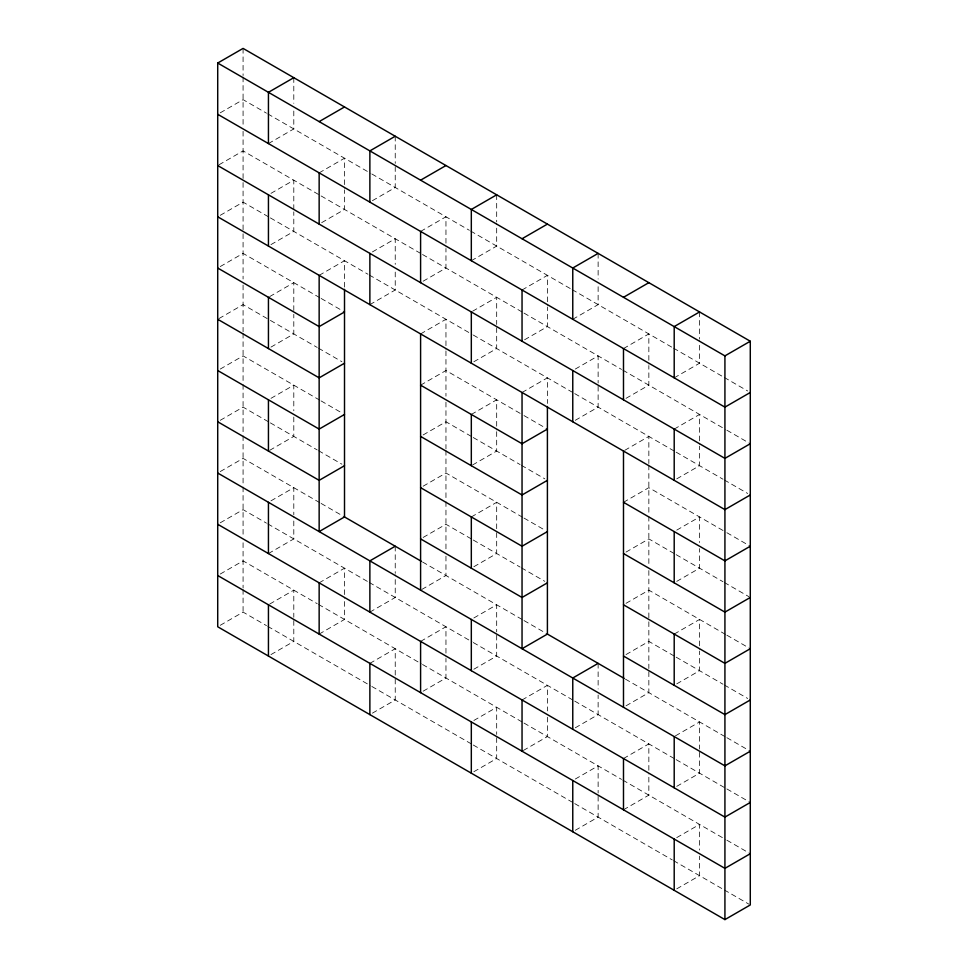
<?xml version="1.0" encoding="UTF-8"?>
<svg xmlns="http://www.w3.org/2000/svg" width="968" height="968" viewBox="0 0 968 968"><rect width="100%" height="100%" fill="white"/><g stroke="black" fill="none" stroke-linecap="round" stroke-linejoin="round"><path stroke-width="0.73" stroke-dasharray="4.84 3.63" d="M220.244 112.82L243.077 99.643L266.478 113.159M218.986 164.802L243.077 150.899L319.803 195.197M268.438 143.579L293.8 128.925L293.8 110.848M220.244 215.319L243.077 202.143L269.08 217.159M270.967 193.358L293.8 180.181L293.8 210.322M319.15 172.861L344.511 158.22L344.511 188.361M220.244 266.563L243.077 253.386L319.803 297.696M270.967 244.601L293.8 231.425L293.8 211.835M321.691 222.64L344.511 209.463L344.511 189.873M372.414 200.678L395.234 187.502L395.234 164.887M218.986 318.545L243.077 304.642L269.08 319.658M269.697 296.583L293.8 282.668L293.8 312.821M319.15 275.348L344.511 260.707L344.511 287.835M372.414 251.922L395.234 238.745L395.234 264.373M420.596 231.425L445.958 216.784L445.958 246.925M220.244 369.062L243.077 355.885L319.803 400.183M270.967 347.101L293.8 333.924L293.8 314.322M369.873 304.63L395.234 289.989L395.234 270.399M423.137 281.204L445.958 268.027L445.958 248.437M471.319 260.707L496.681 246.066L496.681 223.463M220.244 420.306L243.077 407.129L269.08 422.145M270.967 398.344L293.8 385.167L293.8 410.795M420.596 333.924L445.958 319.283L445.958 349.424M472.59 311.224L496.681 297.309L496.681 324.449M522.042 289.989L547.404 275.348L547.404 305.501M220.244 471.561L243.077 458.384L319.803 502.682M269.697 450.326L293.8 436.411L293.8 416.821M420.596 385.167L445.958 370.526L522.696 414.824M473.86 361.742L496.681 348.565L496.681 325.95M524.571 339.78L547.404 326.603L547.404 307.001M220.244 522.805L243.077 509.628L266.478 523.144M572.766 319.271L598.127 304.63L598.127 285.04M270.967 500.843L293.8 487.666L293.8 514.794M423.137 434.947L445.958 421.77L471.973 436.786M471.319 414.449L496.681 399.808L496.681 429.949M522.042 392.488L547.404 377.847L547.404 403.462M220.244 574.048L243.077 560.871L317.201 603.669M575.294 369.062L598.127 355.885L598.127 383.013M268.438 553.551L293.8 538.91L293.8 516.295M623.489 348.565L648.85 333.912L648.85 364.065M423.137 486.202L445.958 473.013L522.696 517.323M472.59 464.967L496.681 451.052L496.681 431.462M220.244 625.304L243.077 612.115L266.478 625.63M575.294 420.306L598.127 407.129L598.127 384.514M269.697 604.068L293.8 590.153L293.8 617.294M626.018 398.344L648.85 385.167L648.85 365.565M319.15 582.833L344.511 568.192L344.511 598.333M674.2 377.847L699.561 363.206L699.561 340.591M423.137 537.446L445.958 524.269L471.973 539.285M471.319 516.948L496.681 502.307L496.681 529.436M624.747 450.326L648.85 436.411L648.85 463.539M270.967 654.586L293.8 641.409L293.8 618.794M319.15 634.088L344.511 619.435L344.511 599.845M674.2 429.09L699.561 414.449L699.561 444.59M369.873 612.115L395.234 597.474L395.234 574.871M421.866 589.427L445.958 575.512L445.958 555.922M473.86 566.728L496.681 553.551L496.681 530.936M623.489 502.295L648.85 487.654L725.576 531.964M676.741 478.87L699.561 465.693L699.561 446.103M369.873 663.37L395.234 648.729L395.234 675.858M420.596 641.397L445.958 626.756L445.958 656.909M473.86 617.971L496.681 604.794L496.681 631.923M626.018 552.087L648.85 538.91L674.853 553.926M676.741 530.125L699.561 516.948L699.561 542.564M372.414 713.15L395.234 699.973L395.234 677.358M423.137 691.188L445.958 678.011L445.958 658.409M473.86 669.227L496.681 656.05L496.681 633.435M626.018 603.33L648.85 590.153L725.576 634.451M676.741 581.369L699.561 568.192L699.561 548.602M473.86 720.47L496.681 707.293L496.681 734.422M522.042 699.973L547.404 685.332L547.404 710.948M626.018 654.574L648.85 641.397L674.853 656.413M674.2 634.076L699.561 619.435L699.561 649.588M473.86 771.714L496.681 758.537L496.681 735.934M523.313 750.49L547.404 736.575L547.404 716.985M575.294 727.791L598.127 714.614L598.127 695.012M626.018 705.829L648.85 692.652L648.85 670.038M676.741 683.868L699.561 670.691L699.561 651.089M575.294 779.034L598.127 765.857L598.127 792.986M623.489 758.537L648.85 743.896L648.85 774.037M675.47 735.837L699.561 721.934L699.561 749.063M575.294 830.29L598.127 817.101L598.127 794.498M623.489 809.78L648.85 795.139L648.85 775.55M676.741 786.355L699.561 773.178L699.561 750.575M676.741 837.61L699.561 824.421L699.561 850.049M676.741 888.854L699.561 875.677L699.561 856.075M267.785 113.909L370.526 173.236M371.833 173.986L469.371 230.299M470.666 231.049L570.817 288.863M572.112 289.613L672.252 347.427M673.559 348.19L722.975 376.721M724.282 377.472L747.683 390.987M321.11 195.947L421.249 253.761M422.544 254.511L522.696 312.325M523.99 313.087L621.529 369.401M622.835 370.151L725.576 429.465M726.883 430.216L750.285 443.731M270.387 217.909L367.925 274.222M369.231 274.972L471.973 334.299M473.267 335.049L573.407 392.863M574.714 393.613L674.853 451.427M676.16 452.177L722.975 479.208M724.282 479.959L747.683 493.474M321.11 298.447L344.511 311.962M523.99 415.575L547.404 429.09M726.883 532.715L750.285 546.23M270.387 320.408L317.201 347.439M318.508 348.19L341.91 361.705M473.267 437.536L520.094 464.567M521.389 465.318L544.803 478.833M676.16 554.676L722.975 581.707M724.282 582.458L748.99 596.724M321.11 400.934L341.91 412.949M523.99 518.074L544.803 530.089M726.883 635.202L750.285 648.717M270.387 422.895L317.201 449.926M318.508 450.677L341.91 464.192M473.267 540.035L520.094 567.066M521.389 567.817L544.803 581.332M676.16 657.175L722.975 684.207M724.282 684.957L747.683 698.472M321.11 503.433L344.511 516.948M422.544 561.997L522.696 619.81M523.99 620.561L547.404 634.076M625.437 679.137L725.576 736.95M726.883 737.701L750.285 751.216M267.785 523.894L367.925 581.707M369.231 582.458L471.973 641.784M473.267 642.534L573.407 700.348M574.714 701.098L674.853 758.912M676.16 759.662L725.576 788.194M726.883 788.944L750.285 802.46M318.508 604.419L421.249 663.745M422.544 664.496L522.696 722.31M523.99 723.06L621.529 779.373M622.835 780.123L725.576 839.45M726.883 840.2L750.285 853.715M267.785 626.393L370.526 685.707M371.833 686.457L471.973 744.271M473.267 745.021L573.407 802.835M574.714 803.597L672.252 859.911M673.559 860.661L722.975 889.193M724.282 889.943L748.99 904.209M699.561 311.95L699.561 339.09M648.85 465.051L648.85 514.794M648.85 516.295L648.85 564.525M648.85 570.563L648.85 620.294M648.85 621.807L648.85 668.537M598.127 253.386L598.127 279.014M598.127 663.37L598.127 688.986M496.681 194.822L496.681 221.95M445.958 350.924L445.958 396.154M445.958 402.18L445.958 448.898M445.958 450.41L445.958 500.154M445.958 501.654L445.958 549.885M395.234 136.246L395.234 163.386M395.234 546.23L395.234 573.359M293.8 77.682L293.8 103.31M243.077 48.4L243.077 75.528M243.077 77.041L243.077 125.271M243.077 131.297L243.077 181.04M243.077 182.553L243.077 232.284M243.077 233.796L243.077 279.014M243.077 285.04L243.077 331.77M243.077 333.27L243.077 383.013M243.077 384.526L243.077 434.257M243.077 435.769L243.077 485.512M243.077 487.013L243.077 536.756M243.077 542.782L243.077 588M243.077 589.512L243.077 612.115"/><path stroke-width="1.45" d="M217.715 63.041L243.077 48.4L750.285 341.232L750.285 904.959L724.923 919.6L217.715 626.768L217.715 63.041L724.923 355.885L750.285 341.232M293.8 77.682L268.438 92.323L268.438 143.579M319.15 121.605L344.511 106.964M395.234 136.246L369.873 150.899L369.873 202.143M420.596 180.181L445.958 165.54M496.681 194.822L471.319 209.463L471.319 260.707M344.511 311.962L319.15 326.603L217.715 268.027M522.042 238.745L547.404 224.104M344.511 363.206L319.15 377.847L217.715 319.283M598.127 253.386L572.766 268.027L572.766 319.271M344.511 414.449L319.15 429.09L217.715 370.526M623.489 297.309L648.85 282.668M344.511 465.705L319.15 480.346L217.715 421.77M421.249 561.246L344.511 516.948L319.15 531.589L319.15 275.348M699.561 311.95L674.2 326.591L674.2 377.847M547.404 429.09L522.042 443.731L420.596 385.167M395.234 546.23L369.873 560.871L369.873 612.115M547.404 480.334L522.042 494.987L420.596 436.411M750.285 392.488L724.923 407.129L217.715 114.284M547.404 531.589L522.042 546.23L420.596 487.666M750.285 443.731L724.923 458.372L217.715 165.54M547.404 582.833L522.042 597.474L420.596 538.91M750.285 494.975L724.923 509.616L217.715 216.784M624.13 678.386L547.404 634.076L522.042 648.717L522.042 392.488M750.285 546.23L724.923 560.871L623.489 502.295M598.127 663.37L572.766 678.011L572.766 729.255M750.285 597.474L724.923 612.115L623.489 553.551M750.285 648.717L724.923 663.358L623.489 604.794M750.285 699.973L724.923 714.614L623.489 656.038M750.285 751.216L724.923 765.857L217.715 473.025M750.285 802.46L724.923 817.101L217.715 524.269M750.285 853.715L724.923 868.356L217.715 575.512M724.923 355.885L724.923 919.6M674.2 429.09L674.2 480.334M674.2 531.589L674.2 582.833M674.2 634.076L674.2 685.332M674.2 736.575L674.2 787.819M674.2 839.075L674.2 890.318M623.489 348.565L623.489 399.808M623.489 451.052L623.489 707.293M623.489 758.537L623.489 809.78M572.766 370.526L572.766 421.77M572.766 780.498L572.766 831.754M547.404 406.487L547.404 634.076M522.042 289.989L522.042 341.244M522.042 699.973L522.042 751.216M471.319 311.95L471.319 363.206M471.319 414.449L471.319 465.693M471.319 516.948L471.319 568.192M471.319 619.435L471.319 670.691M471.319 721.934L471.319 773.178M420.596 231.425L420.596 282.668M420.596 333.924L420.596 590.153M420.596 641.397L420.596 692.652M369.873 253.386L369.873 304.63M369.873 663.37L369.873 714.614M344.511 289.347L344.511 516.948M319.15 172.861L319.15 224.104M319.15 582.833L319.15 634.088M268.438 194.822L268.438 246.066M268.438 297.309L268.438 348.565M268.438 399.808L268.438 451.052M268.438 502.307L268.438 553.551M268.438 604.794L268.438 656.05"/></g></svg>
